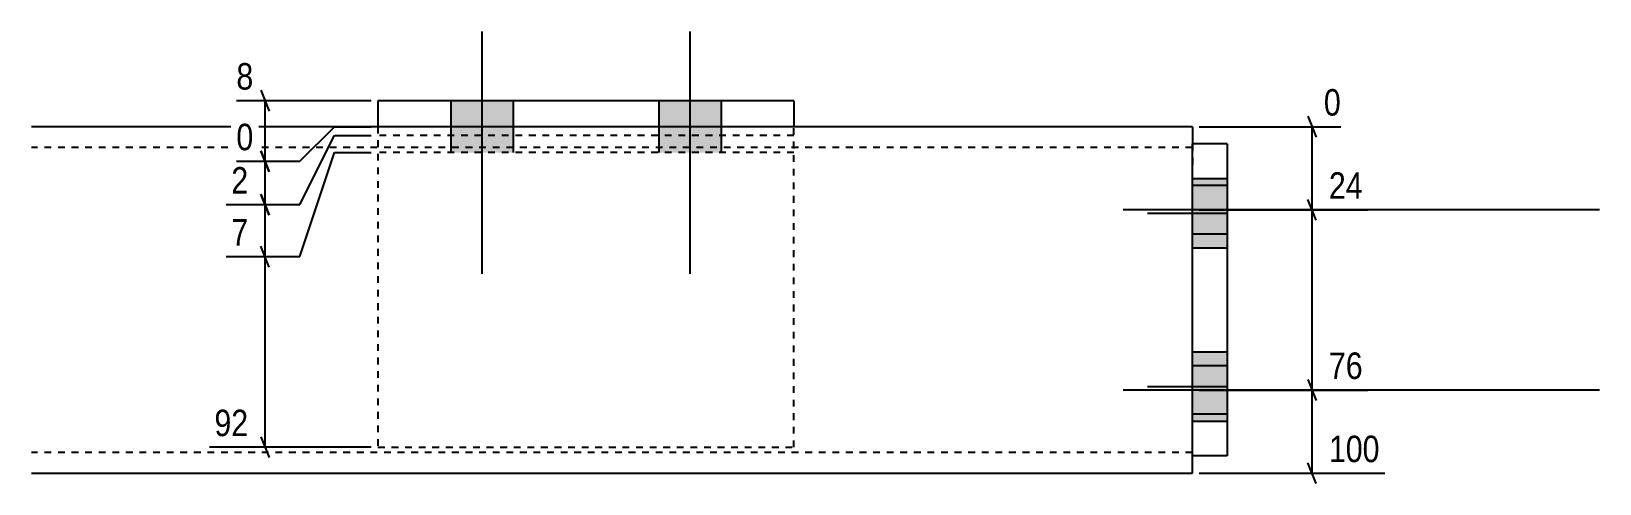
# Model space of a CAD drawing. Header units: millimetres. Extents: x 3 to 34735, y 3 to 809.
# Drawn here: x 26190.6 to 26643.1, y 11.8 to 142.3 of the extents above; entities that cross this region are included whole.
import ezdxf

# ---------------------------------------------------------------- set-up
doc = ezdxf.new("R2010")
doc.units = ezdxf.units.MM
doc.linetypes.add('DXK_LINE_DOT2', pattern=[3.9198, 1.9599, -1.9599])
doc.layers.add('MÅLSÆTNING', color=7, linetype='Continuous')
doc.layers.add('STÅL', color=7, linetype='Continuous')
doc.styles.add('Arial Narrow', font='ARIALN.TTF', dxfattribs={"height": 0.2})

msp = doc.modelspace()

# ---------------------------------------------------------------- hatches: boundary and pattern name
at = {"layer": 'STÅL', "linetype": 'Continuous'}
for points in [[(26329.63, 122.3), (26311.63, 122.3), (26311.63, 112.3), (26329.63, 112.3)], [(26389.63, 122.3), (26371.63, 122.3), (26371.63, 112.3), (26389.63, 112.3)], [(26329.63, 112.3), (26311.63, 112.3), (26311.63, 107.3), (26329.63, 107.3)], [(26389.63, 112.3), (26371.63, 112.3), (26371.63, 107.3), (26389.63, 107.3)], [(26535.62, 79.8), (26535.62, 99.8), (26525.62, 99.8), (26525.62, 79.8)], [(26525.62, 97.8), (26525.62, 83.8), (26535.62, 83.8), (26535.62, 97.8)], [(26525.62, 97.8), (26525.62, 83.8), (26535.62, 83.8), (26535.62, 97.8)], [(26535.62, 29.8), (26535.62, 49.8), (26525.62, 49.8), (26525.62, 29.8)], [(26525.62, 45.8), (26525.62, 31.8), (26535.62, 31.8), (26535.62, 45.8)], [(26525.62, 45.8), (26525.62, 31.8), (26535.62, 31.8), (26535.62, 45.8)]]:
    msp.add_hatch(color=96, dxfattribs=at).paths.add_polyline_path(points)

# ---------------------------------------------------------------- linework, layer by layer
at = {"layer": 'MÅLSÆTNING', "color": 7, "linetype": 'Continuous'}
for p, q in [((26288.63, 122.3), (26249.78, 122.3)), ((26256.85, 125.3), (26259.25, 119.3)), ((26258.05, 104.8), (26258.05, 122.3)), ((26558.96, 117.8), (26561.36, 111.8)), ((26268.05, 104.8), (26278.05, 114.8)), ((26268.05, 104.8), (26278.05, 114.8)), ((26278.05, 114.8), (26288.63, 114.8)), ((26278.05, 114.8), (26288.63, 114.8)), ((26527.62, 114.8), (26568.43, 114.8)), ((26560.16, 90.8), (26560.16, 114.8)), ((26268.05, 92.3), (26278.05, 112.3)), ((26268.05, 92.3), (26278.05, 112.3)), ((26278.05, 112.3), (26288.63, 112.3)), ((26278.05, 112.3), (26288.63, 112.3)), ((26258.05, 92.3), (26258.05, 104.8)), ((26268.05, 77.3), (26278.05, 107.3)), ((26268.05, 77.3), (26278.05, 107.3)), ((26278.05, 107.3), (26288.63, 107.3)), ((26278.05, 107.3), (26288.63, 107.3)), ((26256.85, 95.3), (26259.25, 89.3)), ((26246.87, 92.3), (26268.05, 92.3)), ((26258.05, 77.3), (26258.05, 92.3)), ((26527.62, 90.8), (26576.22, 90.8)), ((26527.62, 90.8), (26576.22, 90.8)), ((26561.36, 87.8), (26558.96, 93.8)), ((26561.36, 87.8), (26558.96, 93.8)), ((26560.16, 38.8), (26560.16, 90.8)), ((26246.87, 77.3), (26268.05, 77.3)), ((26246.87, 77.3), (26268.05, 77.3)), ((26259.25, 74.3), (26256.85, 80.3)), ((26259.25, 74.3), (26256.85, 80.3)), ((26258.05, 22.3), (26258.05, 77.3)), ((26558.96, 41.8), (26561.36, 35.8)), ((26558.96, 41.8), (26561.36, 35.8)), ((26527.62, 38.8), (26576.22, 38.8)), ((26527.62, 38.8), (26576.22, 38.8)), ((26560.16, 14.8), (26560.16, 38.8)), ((26256.85, 25.3), (26259.25, 19.3)), ((26288.63, 22.3), (26241.99, 22.3)), ((26527.62, 14.8), (26581.1, 14.8)), ((26561.36, 11.8), (26558.96, 17.8))]:
    msp.add_line(p, q, dxfattribs=at)
at = {"layer": 'STÅL', "color": 96, "linetype": 'Continuous'}
for p, q in [((26320.63, 142.3), (26320.63, 72.3)), ((26380.63, 142.3), (26380.63, 72.3)), ((26311.63, 122.3), (26311.63, 112.3)), ((26329.63, 122.3), (26329.63, 112.3)), ((26371.63, 122.3), (26371.63, 112.3)), ((26389.63, 122.3), (26389.63, 112.3)), ((26311.63, 112.3), (26311.63, 107.3)), ((26329.63, 112.3), (26329.63, 107.3)), ((26371.63, 112.3), (26371.63, 107.3)), ((26389.63, 112.3), (26389.63, 107.3)), ((26525.62, 99.8), (26535.62, 99.8)), ((26535.62, 97.8), (26525.62, 97.8)), ((26535.62, 97.8), (26525.62, 97.8)), ((26643.12, 90.8), (26505.62, 90.8)), ((26643.12, 90.8), (26505.62, 90.8)), ((26512.62, 89.8), (26535.62, 89.8)), ((26535.62, 83.8), (26525.62, 83.8)), ((26535.62, 83.8), (26525.62, 83.8)), ((26525.62, 79.8), (26535.62, 79.8)), ((26525.62, 49.8), (26535.62, 49.8)), ((26535.62, 45.8), (26525.62, 45.8)), ((26535.62, 45.8), (26525.62, 45.8)), ((26643.12, 38.8), (26505.62, 38.8)), ((26643.12, 38.8), (26505.62, 38.8)), ((26512.62, 39.8), (26535.62, 39.8)), ((26535.62, 31.8), (26525.62, 31.8)), ((26535.62, 31.8), (26525.62, 31.8)), ((26525.62, 29.8), (26535.62, 29.8))]:
    msp.add_line(p, q, dxfattribs=at)
at = {"layer": 'STÅL', "color": 2, "linetype": 'Continuous'}
for p, q in [((26290.63, 122.3), (26290.63, 114.8)), ((26410.63, 122.3), (26290.63, 122.3)), ((26410.63, 122.3), (26410.63, 114.8)), ((26525.62, 114.8), (26190.63, 114.8)), ((26525.62, 114.8), (26525.62, 113.89)), ((26525.62, 113.89), (26525.62, 109.8)), ((26525.62, 19.8), (26525.62, 109.8)), ((26535.62, 109.8), (26525.62, 109.8)), ((26535.62, 109.8), (26535.62, 19.8)), ((26535.62, 19.8), (26525.62, 19.8)), ((26525.62, 14.8), (26525.62, 19.8)), ((26190.63, 14.8), (26525.62, 14.8))]:
    msp.add_line(p, q, dxfattribs=at)
at = {"layer": 'STÅL', "color": 7, "linetype": 'DXK_LINE_DOT2'}
for p, q in [((26290.63, 114.8), (26290.63, 22.3)), ((26410.63, 22.3), (26410.63, 114.8)), ((26525.62, 108.8), (26190.63, 108.8)), ((26410.63, 112.3), (26290.63, 112.3)), ((26525.62, 109.8), (26525.62, 102.8)), ((26410.63, 107.3), (26290.63, 107.3)), ((26525.62, 19.8), (26525.62, 102.8)), ((26525.62, 20.8), (26190.63, 20.8)), ((26290.63, 22.3), (26410.63, 22.3))]:
    msp.add_line(p, q, dxfattribs=at)

# ---------------------------------------------------------------- next in the draw order: wipeouts: each hides what was drawn before it
at = {"color": 0, "linetype": 'Continuous'}
for points in [[(26256.25, 123.9), (26256.25, 135.1), (26248.18, 135.1), (26248.18, 123.9)], [(26570.03, 116.4), (26570.03, 127.6), (26561.96, 127.6), (26561.96, 116.4)], [(26254.8, 93.9), (26254.8, 105.1), (26246.72, 105.1), (26246.72, 93.9)], [(26576.36, 92.4), (26576.36, 103.6), (26563.41, 103.6), (26563.41, 92.4)], [(26254.8, 78.9), (26254.8, 90.1), (26246.72, 90.1), (26246.72, 78.9)], [(26576.36, 40.4), (26576.36, 51.6), (26563.41, 51.6), (26563.41, 40.4)], [(26254.8, 23.9), (26254.8, 35.1), (26241.85, 35.1), (26241.85, 23.9)], [(26581.24, 16.4), (26581.24, 27.6), (26563.41, 27.6), (26563.41, 16.4)]]:
    msp.add_wipeout(points, dxfattribs=at).dxf.layer = 'MÅLSÆTNING'

# ---------------------------------------------------------------- next in the draw order: linework, layer by layer
at = {"layer": 'MÅLSÆTNING', "color": 7, "linetype": 'Continuous'}
for p, q in [((26249.78, 104.8), (26268.05, 104.8)), ((26249.78, 104.8), (26268.05, 104.8)), ((26259.25, 101.8), (26256.85, 107.8)), ((26256.85, 107.8), (26259.25, 101.8)), ((26259.25, 89.3), (26256.85, 95.3)), ((26246.87, 92.3), (26268.05, 92.3))]:
    msp.add_line(p, q, dxfattribs=at)

# ---------------------------------------------------------------- next in the draw order: texts
at = {"layer": 'MÅLSÆTNING', "color": 3, "linetype": 'Continuous', "style": 'Arial Narrow'}
for s, height, p in [('8', 7.64, (26249.78, 125.5)), ('0', 7.64, (26563.56, 118)), ('2', 7.64, (26248.32, 95.5)), ('24', 7.635, (26565.01, 94)), ('7', 7.64, (26248.32, 80.5)), ('76', 7.635, (26565.01, 42)), ('92', 7.635, (26243.45, 25.5)), ('100', 7.635, (26565.01, 18))]:
    msp.add_text(s, height=height, dxfattribs=at).set_placement(p)

# ---------------------------------------------------------------- next in the draw order: wipeouts: each hides what was drawn before it
at = {"color": 0, "linetype": 'Continuous'}
msp.add_wipeout([(26256.25, 106.4), (26256.25, 117.6), (26248.18, 117.6), (26248.18, 106.4)], dxfattribs=at).dxf.layer = 'MÅLSÆTNING'

# ---------------------------------------------------------------- next in the draw order: texts
at = {"layer": 'MÅLSÆTNING', "color": 3, "linetype": 'Continuous', "style": 'Arial Narrow'}
msp.add_text('0', height=7.64, dxfattribs=at).set_placement((26249.78, 108))

doc.saveas('drawing.dxf')
